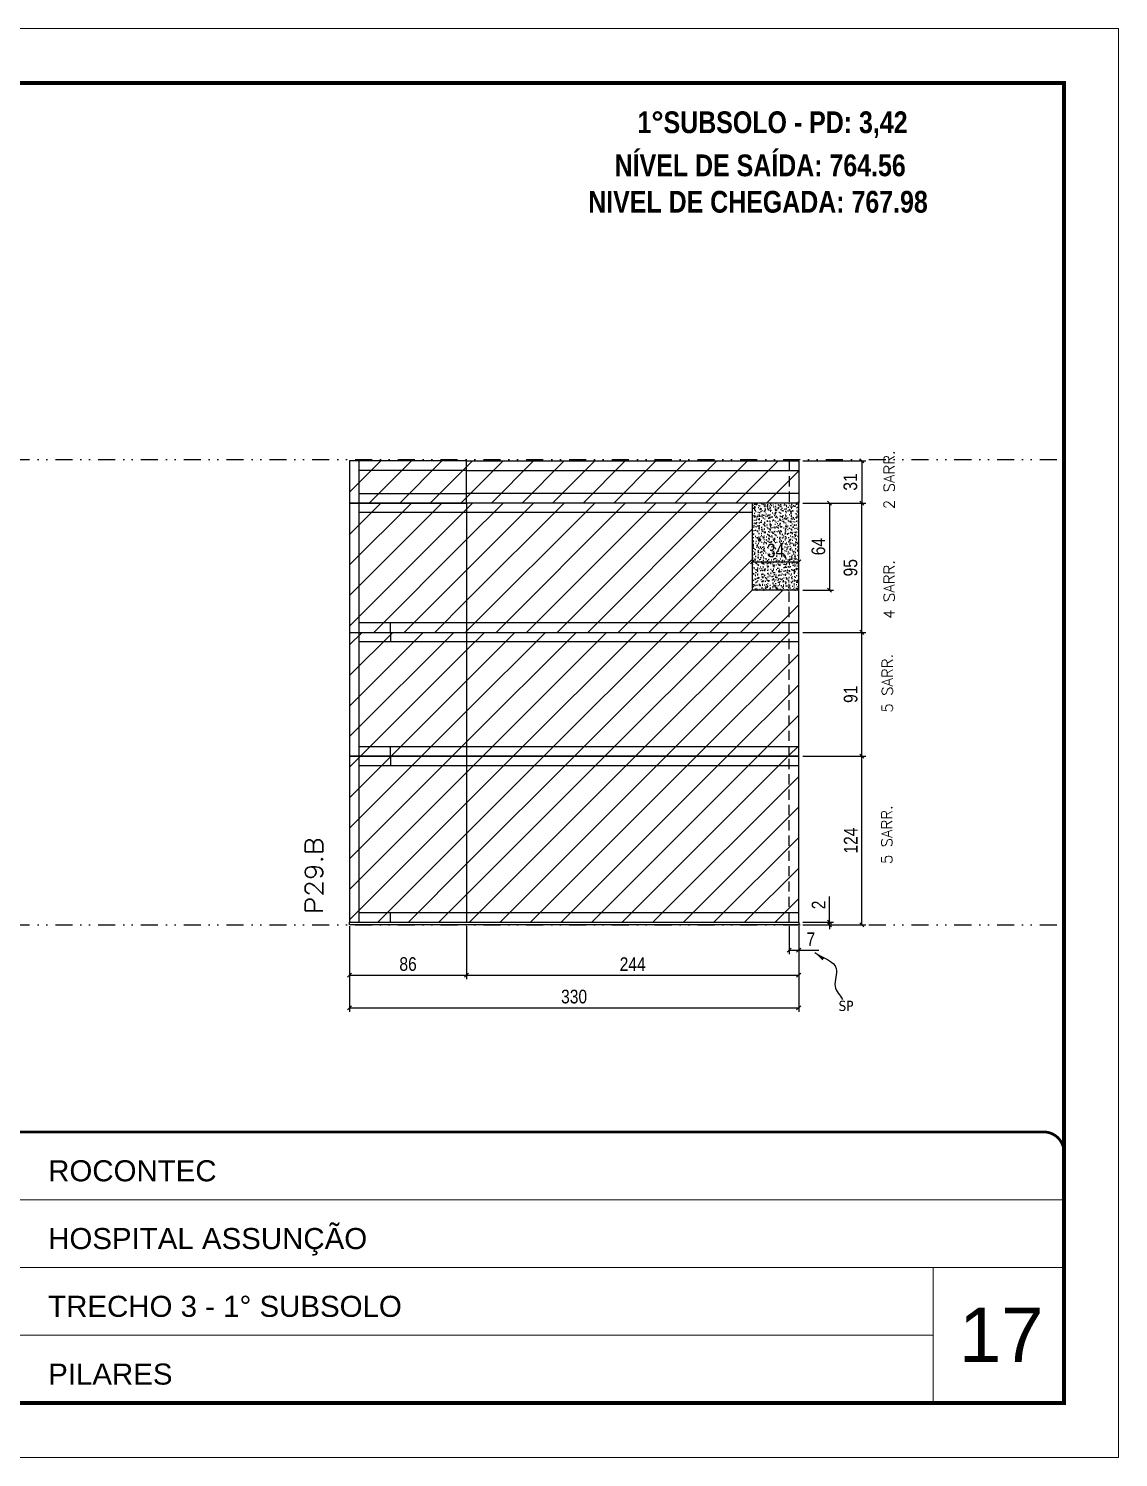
# Model space of a CAD drawing. Extents: x 2102 to 8383, y -13264 to 2718.
# Drawn here: x 2787 to 3587, y -2927 to -1877 of the extents above; entities that cross this region are included whole.
import ezdxf

# ---------------------------------------------------------------- set-up
doc = ezdxf.new("R2010")
doc.units = 0
for name, pattern in [('CONTINUO', [0]), ('DASHED', [0.75, 0.5, -0.25]), ('DIVIDE2', [0.625, 0.25, -0.125, 0, -0.125, 0, -0.125]), ('HIDDEN', [0.375, 0.25, -0.125])]:
    doc.linetypes.add(name, pattern=pattern)
for name, color, linetype, lineweight in [('CARIMBO', 255, 'Continuous', 9), ('Folhas', 255, 'Continuous', 9), ('Hachura', 251, 'Continuous', 9), ('SARRAFO DE PRESSAO', 251, 'DASHED', 9), ('Texto Seção', 7, 'Continuous', 15)]:
    doc.layers.add(name, color=color, linetype=linetype, lineweight=lineweight)
for name, color, linetype in [('COTA', 241, 'Continuous'), ('NOMENCLATURA', 7, 'Continuous'), ('Nível', 160, 'Continuous'), ('Painéis', 200, 'Continuous'), ('SARR_2.2x7', 40, 'Continuous'), ('Sarrafo de Pressão', 42, 'HIDDEN'), ('texto', 7, 'Continuous')]:
    doc.layers.add(name, color=color, linetype=linetype)
doc.styles.add('ARIAL', font='arial.ttf')
doc.styles.add('COTA TECNICA', font='techl___.ttf', dxfattribs={"height": 10})
doc.styles.add('COTA TECNICA-50', font='techl___.ttf', dxfattribs={"height": 10})
doc.styles.add('REGUA-120', font='ROMANS.shx', dxfattribs={"height": 15})
doc.styles.add('ROMANC', font='techb___.ttf', dxfattribs={"height": 2.5})
doc.styles.add('ROMANS', font='romans.shx')
doc.styles.get("Standard").update_dxf_attribs({"font": 'arial.ttf'})
doc.dimstyles.new('COTA PAINEL-50', dxfattribs={"dimtxt": 10, "dimasz": 3, "dimexe": 3, "dimexo": 3, "dimgap": 3, "dimtad": 1, "dimdec": 1, "dimzin": 12, "dimdsep": 46, "dimtxsty": 'COTA TECNICA-50', "dimblk1": 'OBLIQUE', "dimblk2": 'OBLIQUE', "dimsah": 1, "dimcen": 0.9, "dimclrd": 4, "dimclre": 4, "dimclrt": 240, "dimadec": 1, "dimazin": 3, "dimtfac": 1, "dimtdec": 1, "dimtmove": 0, "dimatfit": 3, "dimfxl": 1, "dimtolj": 1, "dimtzin": 12, "dimarcsym": 0})
doc.dimstyles.new('PAINEL', dxfattribs={"dimtxt": 10, "dimasz": 3, "dimexe": 3, "dimexo": 3, "dimgap": 3, "dimtad": 1, "dimdec": 1, "dimzin": 12, "dimdsep": 46, "dimtxsty": 'COTA TECNICA', "dimblk1": 'OBLIQUE', "dimblk2": 'OBLIQUE', "dimsah": 1, "dimcen": 0.9, "dimclrd": 4, "dimclre": 4, "dimclrt": 240, "dimadec": 1, "dimazin": 3, "dimtfac": 1, "dimtdec": 1, "dimtmove": 0, "dimatfit": 3, "dimfxl": 1, "dimtolj": 1, "dimtzin": 12, "dimarcsym": 0})
doc.dimstyles.get("Standard").update_dxf_attribs({"dimtxt": 0.18, "dimasz": 0.18, "dimexe": 0.18, "dimexo": 0.0625, "dimgap": 0.09, "dimtad": 0, "dimtih": 1, "dimtoh": 1, "dimdec": 4, "dimzin": 0, "dimdsep": 46, "dimtxsty": 'Standard', "dimcen": 0.09, "dimadec": 0, "dimazin": 0, "dimtfac": 1, "dimtdec": 4, "dimtofl": 0, "dimtmove": 0, "dimatfit": 3, "dimfxl": 1, "dimtolj": 1, "dimtzin": 0, "dimarcsym": 0})
pattern_1 = [(45, (-126918.716, -32553.603), (-11.2253202, 11.2253202), [])]
pattern_2 = [(45, (-126918.716, -32522.603), (-11.2253202, 11.2253202), [])]

# ---------------------------------------------------------------- blocks, each defined once
blk = doc.blocks.new('9999999999')
at = {"color": 30, "linetype": 'CONTINUO'}
for p, q in [((98564.6, 34379.6), (99584, 34379.6)), ((98564.6, 34329.8), (99488, 34329.8)), ((99584, 34329.8), (99488, 34329.8)), ((99488, 34329.8), (99488, 34230.2)), ((98564.6, 34280), (99488, 34280))]:
    blk.add_line(p, q, dxfattribs=at)
at = {"color": 30, "linetype": 'CONTINUO', "const_width": 2}
blk.add_lwpolyline([(99584, 34230.2), (99584, 34414.4, 0.414214), (99569, 34429.4), (98229, 34429.4, 0.414214), (98214, 34414.4), (98214, 34245.2, 0.414214), (98229, 34230.2), (99584, 34230.2)], format="xyb", dxfattribs=at)
at = {"layer": 'Folhas'}
blk.add_lwpolyline([(98139, 34190.2), (99624, 34190.2), (99624, 35240.2), (98139, 35240.2)], close=True, dxfattribs=at)
at = {"layer": 'Folhas', "color": 30, "const_width": 3}
blk.add_lwpolyline([(98214, 34230.2), (99584, 34230.2), (99584, 35200.2), (98214, 35200.2)], close=True, dxfattribs=at)
at = {"color": 7, "linetype": 'Continuous', "ltscale": 5, "style": 'ARIAL'}
for s, height, p in [('ROCONTEC', 15.48, (98837.7, 34393.1)), ('HOSPITAL ASSUNÇÃO', 15.483, (98837.7, 34343.3)), ('TRECHO 3 - 1° SUBSOLO', 15.483, (98837.7, 34293.5)), ('PILARES', 15.48, (98837.7, 34243.7))]:
    blk.add_text(s, height=height, dxfattribs=at).set_placement(p)
blk = doc.blocks.new('_Oblique')
at = {"color": 0, "linetype": 'ByBlock', "lineweight": -2}
blk.add_line((-0.5, -0.5), (0.5, 0.5), dxfattribs=at)
blk = doc.blocks.new('*D222')
at = {"layer": 'COTA', "color": 4, "lineweight": -2, "transparency": 16777216}
for p, q in [((3022.4, -2536.4), (3022.4, -2599.3)), ((3352.4, -2536.4), (3352.4, -2599.3)), ((3022.4, -2596.3), (3352.4, -2596.3))]:
    blk.add_line(p, q, dxfattribs=at)
at = {"layer": 'Defpoints', "color": 0, "transparency": 16777216}
for p in [(3022.4, -2533.4), (3352.4, -2533.4), (3352.4, -2596.3)]:
    blk.add_point(p, dxfattribs=at)
at = {"layer": 'COTA', "color": 4, "lineweight": -2, "transparency": 16777216, "xscale": 3, "yscale": 3, "zscale": 3, "rotation": 180}
blk.add_blockref('_Oblique', (3022.4, -2596.3), dxfattribs=at)
at = {"layer": 'COTA', "color": 4, "lineweight": -2, "transparency": 16777216, "xscale": 3, "yscale": 3, "zscale": 3}
blk.add_blockref('_Oblique', (3352.4, -2596.3), dxfattribs=at)
at = {"layer": 'COTA', "color": 240, "transparency": 16777216, "insert": (3187.4, -2588.1), "char_height": 10, "attachment_point": 5, "style": 'COTA TECNICA'}
blk.add_mtext('\\A1;330', dxfattribs=at)
blk = doc.blocks.new('*D223')
at = {"layer": 'COTA', "color": 4, "lineweight": -2, "transparency": 16777216}
for p, q in [((3345.4, -2536.4), (3345.4, -2556.9)), ((3352.4, -2538.4), (3352.4, -2556.9)), ((3345.4, -2553.9), (3352.4, -2553.9)), ((3352.4, -2553.9), (3367.2, -2553.9))]:
    blk.add_line(p, q, dxfattribs=at)
at = {"layer": 'Defpoints', "color": 0, "transparency": 16777216}
for p in [(3345.4, -2533.4), (3352.4, -2535.4), (3352.4, -2553.9)]:
    blk.add_point(p, dxfattribs=at)
at = {"layer": 'COTA', "color": 4, "lineweight": -2, "transparency": 16777216, "xscale": 3, "yscale": 3, "zscale": 3, "rotation": 180}
blk.add_blockref('_Oblique', (3345.4, -2553.9), dxfattribs=at)
at = {"layer": 'COTA', "color": 4, "lineweight": -2, "transparency": 16777216, "xscale": 3, "yscale": 3, "zscale": 3}
blk.add_blockref('_Oblique', (3352.4, -2553.9), dxfattribs=at)
at = {"layer": 'COTA', "color": 240, "transparency": 16777216, "insert": (3361.3, -2545.9), "char_height": 10, "attachment_point": 5, "style": 'COTA TECNICA-50'}
blk.add_mtext('\\A1;7', dxfattribs=at)
blk = doc.blocks.new('*D224')
at = {"layer": 'COTA', "color": 4, "lineweight": -2, "transparency": 16777216}
for p, q in [((3355.4, -2411.4), (3401.7, -2411.4)), ((3398.7, -2535.4), (3398.7, -2411.4)), ((3355.4, -2535.4), (3401.7, -2535.4))]:
    blk.add_line(p, q, dxfattribs=at)
at = {"layer": 'Defpoints', "color": 0, "transparency": 16777216}
for p in [(3352.4, -2411.4), (3398.7, -2411.4), (3352.4, -2535.4)]:
    blk.add_point(p, dxfattribs=at)
at = {"layer": 'COTA', "color": 4, "lineweight": -2, "transparency": 16777216, "xscale": 3, "yscale": 3, "zscale": 3}
for p, rotation in [((3398.7, -2411.4), 90), ((3398.7, -2535.4), 270)]:
    blk.add_blockref('_Oblique', p, dxfattribs=dict(at, rotation=rotation))
at = {"layer": 'COTA', "color": 240, "transparency": 16777216, "insert": (3390.6, -2473.4), "char_height": 10, "attachment_point": 5, "rotation": 90, "style": 'COTA TECNICA-50'}
blk.add_mtext('\\A1;124', dxfattribs=at)
blk = doc.blocks.new('*D225')
at = {"layer": 'COTA', "color": 4, "lineweight": -2, "transparency": 16777216}
for p, q in [((3375, -2533.4), (3375, -2514.6)), ((3355.4, -2533.4), (3378, -2533.4)), ((3355.4, -2535.4), (3378, -2535.4)), ((3375, -2535.4), (3375, -2533.4)), ((3375, -2535.4), (3375, -2538.4))]:
    blk.add_line(p, q, dxfattribs=at)
at = {"layer": 'Defpoints', "color": 0, "transparency": 16777216}
for p in [(3352.4, -2533.4), (3352.4, -2535.4), (3375, -2535.4)]:
    blk.add_point(p, dxfattribs=at)
at = {"layer": 'COTA', "color": 4, "lineweight": -2, "transparency": 16777216, "xscale": 3, "yscale": 3, "zscale": 3}
for p, rotation in [((3375, -2533.4), 270), ((3375, -2535.4), 90)]:
    blk.add_blockref('_Oblique', p, dxfattribs=dict(at, rotation=rotation))
at = {"layer": 'COTA', "color": 240, "transparency": 16777216, "insert": (3367, -2520.7), "char_height": 10, "attachment_point": 5, "rotation": 90, "style": 'COTA TECNICA-50'}
blk.add_mtext('\\A1;2', dxfattribs=at)
blk = doc.blocks.new('*D226')
at = {"layer": 'COTA', "color": 4, "linetype": 'ByBlock', "lineweight": -2, "transparency": 16777216}
for p, q in [((3355.4, -2320.4), (3401.7, -2320.4)), ((3398.7, -2411.4), (3398.7, -2320.4)), ((3355.4, -2411.4), (3401.7, -2411.4))]:
    blk.add_line(p, q, dxfattribs=at)
at = {"layer": 'Defpoints', "color": 0, "linetype": 'ByBlock', "transparency": 16777216}
for p in [(3352.4, -2320.4), (3398.7, -2320.4), (3352.4, -2411.4)]:
    blk.add_point(p, dxfattribs=at)
at = {"layer": 'COTA', "color": 4, "linetype": 'ByBlock', "lineweight": -2, "transparency": 16777216, "xscale": 3, "yscale": 3, "zscale": 3}
for p, rotation in [((3398.7, -2320.4), 90), ((3398.7, -2411.4), 270)]:
    blk.add_blockref('_Oblique', p, dxfattribs=dict(at, rotation=rotation))
at = {"layer": 'COTA', "color": 240, "linetype": 'ByBlock', "transparency": 16777216, "insert": (3390.6, -2365.9), "char_height": 10, "attachment_point": 5, "rotation": 90, "style": 'COTA TECNICA'}
blk.add_mtext('\\A1;91', dxfattribs=at)
blk = doc.blocks.new('*D227')
at = {"layer": 'COTA', "color": 4, "linetype": 'ByBlock', "lineweight": -2, "transparency": 16777216}
for p, q in [((3355.4, -2225.4), (3378, -2225.4)), ((3375, -2225.4), (3375, -2289.4)), ((3355.4, -2289.4), (3378, -2289.4))]:
    blk.add_line(p, q, dxfattribs=at)
at = {"layer": 'Defpoints', "color": 0, "linetype": 'ByBlock', "transparency": 16777216}
for p in [(3352.4, -2225.4), (3352.4, -2289.4), (3375, -2289.4)]:
    blk.add_point(p, dxfattribs=at)
at = {"layer": 'COTA', "color": 4, "linetype": 'ByBlock', "lineweight": -2, "transparency": 16777216, "xscale": 3, "yscale": 3, "zscale": 3}
for p, rotation in [((3375, -2225.4), 90), ((3375, -2289.4), 270)]:
    blk.add_blockref('_Oblique', p, dxfattribs=dict(at, rotation=rotation))
at = {"layer": 'COTA', "color": 240, "linetype": 'ByBlock', "transparency": 16777216, "insert": (3366.9, -2257.4), "char_height": 10, "attachment_point": 5, "rotation": 90, "style": 'COTA TECNICA'}
blk.add_mtext('\\A1;64', dxfattribs=at)
blk = doc.blocks.new('*D1023')
at = {"layer": 'COTA', "color": 4, "linetype": 'ByBlock', "lineweight": -2, "transparency": 16777216}
for p, q in [((3355.4, -2225.4), (3401.7, -2225.4)), ((3398.7, -2320.4), (3398.7, -2225.4)), ((3355.4, -2320.4), (3401.7, -2320.4))]:
    blk.add_line(p, q, dxfattribs=at)
at = {"layer": 'Defpoints', "color": 0, "linetype": 'ByBlock', "transparency": 16777216}
for p in [(3352.4, -2225.4), (3398.7, -2225.4), (3352.4, -2320.4)]:
    blk.add_point(p, dxfattribs=at)
at = {"layer": 'COTA', "color": 4, "linetype": 'ByBlock', "lineweight": -2, "transparency": 16777216, "xscale": 3, "yscale": 3, "zscale": 3}
for p, rotation in [((3398.7, -2225.4), 90), ((3398.7, -2320.4), 270)]:
    blk.add_blockref('_Oblique', p, dxfattribs=dict(at, rotation=rotation))
at = {"layer": 'COTA', "color": 240, "linetype": 'ByBlock', "transparency": 16777216, "insert": (3390.5, -2272.9), "char_height": 10, "attachment_point": 5, "rotation": 90, "style": 'COTA TECNICA'}
blk.add_mtext('\\A1;95', dxfattribs=at)
blk = doc.blocks.new('*D1024')
at = {"layer": 'COTA', "color": 4, "linetype": 'ByBlock', "lineweight": -2, "transparency": 16777216}
for p, q in [((3022.4, -2536.4), (3022.4, -2575.3)), ((3108.4, -2536.4), (3108.4, -2575.3)), ((3022.4, -2572.3), (3108.4, -2572.3))]:
    blk.add_line(p, q, dxfattribs=at)
at = {"layer": 'Defpoints', "color": 0, "linetype": 'ByBlock', "transparency": 16777216}
for p in [(3022.4, -2533.4), (3108.4, -2533.4), (3108.4, -2572.3)]:
    blk.add_point(p, dxfattribs=at)
at = {"layer": 'COTA', "color": 4, "linetype": 'ByBlock', "lineweight": -2, "transparency": 16777216, "xscale": 3, "yscale": 3, "zscale": 3, "rotation": 180}
blk.add_blockref('_Oblique', (3022.4, -2572.3), dxfattribs=at)
at = {"layer": 'COTA', "color": 4, "linetype": 'ByBlock', "lineweight": -2, "transparency": 16777216, "xscale": 3, "yscale": 3, "zscale": 3}
blk.add_blockref('_Oblique', (3108.4, -2572.3), dxfattribs=at)
at = {"layer": 'COTA', "color": 240, "linetype": 'ByBlock', "transparency": 16777216, "insert": (3065.4, -2564.2), "char_height": 10, "attachment_point": 5, "style": 'COTA TECNICA'}
blk.add_mtext('\\A1;86', dxfattribs=at)
blk = doc.blocks.new('*D1025')
at = {"layer": 'COTA', "color": 4, "linetype": 'ByBlock', "lineweight": -2, "transparency": 16777216}
for p, q in [((3108.4, -2536.4), (3108.4, -2575.3)), ((3352.4, -2536.4), (3352.4, -2575.3)), ((3108.4, -2572.3), (3352.4, -2572.3))]:
    blk.add_line(p, q, dxfattribs=at)
at = {"layer": 'Defpoints', "color": 0, "linetype": 'ByBlock', "transparency": 16777216}
for p in [(3108.4, -2533.4), (3352.4, -2533.4), (3352.4, -2572.3)]:
    blk.add_point(p, dxfattribs=at)
at = {"layer": 'COTA', "color": 4, "linetype": 'ByBlock', "lineweight": -2, "transparency": 16777216, "xscale": 3, "yscale": 3, "zscale": 3, "rotation": 180}
blk.add_blockref('_Oblique', (3108.4, -2572.3), dxfattribs=at)
at = {"layer": 'COTA', "color": 4, "linetype": 'ByBlock', "lineweight": -2, "transparency": 16777216, "xscale": 3, "yscale": 3, "zscale": 3}
blk.add_blockref('_Oblique', (3352.4, -2572.3), dxfattribs=at)
at = {"layer": 'COTA', "color": 240, "linetype": 'ByBlock', "transparency": 16777216, "insert": (3230.4, -2564.2), "char_height": 10, "attachment_point": 5, "style": 'COTA TECNICA'}
blk.add_mtext('\\A1;244', dxfattribs=at)
blk = doc.blocks.new('*D999')
at = {"layer": 'COTA', "color": 4, "linetype": 'ByBlock', "lineweight": -2, "transparency": 16777216}
for p, q in [((3318.4, -2286.4), (3318.4, -2265.5)), ((3352.4, -2286.4), (3352.4, -2265.5)), ((3318.4, -2268.5), (3352.4, -2268.5))]:
    blk.add_line(p, q, dxfattribs=at)
at = {"layer": 'Defpoints', "color": 0, "linetype": 'ByBlock', "transparency": 16777216}
for p in [(3352.4, -2268.5), (3318.4, -2289.4), (3352.4, -2289.4)]:
    blk.add_point(p, dxfattribs=at)
at = {"layer": 'COTA', "color": 4, "linetype": 'ByBlock', "lineweight": -2, "transparency": 16777216, "xscale": 3, "yscale": 3, "zscale": 3, "rotation": 180}
blk.add_blockref('_Oblique', (3318.4, -2268.5), dxfattribs=at)
at = {"layer": 'COTA', "color": 4, "linetype": 'ByBlock', "lineweight": -2, "transparency": 16777216, "xscale": 3, "yscale": 3, "zscale": 3}
blk.add_blockref('_Oblique', (3352.4, -2268.5), dxfattribs=at)
at = {"layer": 'COTA', "color": 240, "linetype": 'ByBlock', "transparency": 16777216, "insert": (3335.4, -2260.3), "char_height": 10, "attachment_point": 5, "style": 'COTA TECNICA'}
blk.add_mtext('\\A1;34', dxfattribs=at)
blk = doc.blocks.new('*D1001')
at = {"layer": 'COTA', "color": 4, "linetype": 'ByBlock', "lineweight": -2, "transparency": 16777216}
for p, q in [((3355.4, -2194.4), (3401.7, -2194.4)), ((3398.7, -2194.4), (3398.7, -2225.4)), ((3355.4, -2225.4), (3401.7, -2225.4))]:
    blk.add_line(p, q, dxfattribs=at)
at = {"layer": 'Defpoints', "color": 0, "linetype": 'ByBlock', "transparency": 16777216}
for p in [(3352.4, -2194.4), (3352.4, -2225.4), (3398.7, -2225.4)]:
    blk.add_point(p, dxfattribs=at)
at = {"layer": 'COTA', "color": 4, "linetype": 'ByBlock', "lineweight": -2, "transparency": 16777216, "xscale": 3, "yscale": 3, "zscale": 3}
for p, rotation in [((3398.7, -2194.4), 90), ((3398.7, -2225.4), 270)]:
    blk.add_blockref('_Oblique', p, dxfattribs=dict(at, rotation=rotation))
at = {"layer": 'COTA', "color": 240, "linetype": 'ByBlock', "transparency": 16777216, "insert": (3390.4, -2209.9), "char_height": 10, "attachment_point": 5, "rotation": 90, "style": 'COTA TECNICA'}
blk.add_mtext('\\A1;31', dxfattribs=at)

msp = doc.modelspace()

# ---------------------------------------------------------------- hatches: boundary and pattern name
at = {"layer": 'COTA', "linetype": 'ByBlock'}
h = msp.add_hatch(dxfattribs=at)
h.set_pattern_fill('AR-CONC', color=256, scale=0.03)
h.set_pattern_definition([(50, (-126918.716, -32553.6026), (5.46554007, -0.47817257), [0.5715, -6.2865]), (355, (-126918.716, -32553.6026), (-1.05730264, 5.73170536), [0.4572, -5.02921753]), (100.4514447, (-126918.2604, -32553.6424), (4.40823741, 5.25353256), [0.48570026, -5.34270734]), (46.1842, (-126918.716, -32552.0786), (8.13237123, -1.26126984), [0.85725, -9.42975]), (96.6355576, (-126918.038, -32552.184), (7.122124, 7.42278374), [0.7285507, -8.01406824]), (351.184151, (-126918.716, -32552.079), (7.122124, 7.42278374), [0.685799, -7.54379196]), (21, (-126917.954, -32552.4596), (4.54843174, -3.06795595), [0.5715, -6.2865]), (326, (-126917.954, -32552.4596), (1.85406085, 5.52563898), [0.4572, -5.0292]), (71.451445, (-126917.575, -32552.715), (6.40249258, 2.45768307), [0.48570026, -5.34269813]), (37.5, (-126918.7158, -32553.6026), (0.092658098, 2.536651166), [0, -4.96824, 0, -5.1054, 0, -5.04825]), (7.5, (-126918.7158, -32553.6026), (2.004589875, 3.005417245), [0, -2.91084, 0, -4.85394, 0, -1.92405]), (327.5, (-126920.415, -32553.6026), (4.067717855, -0.17186232), [0, -1.905, 0, -5.9436, 0, -7.8867]), (317.5, (-126921.177, -32553.6026), (4.44387544, 0.76279473), [0, -2.4765, 0, -3.94716, 0, -5.6007])])
h.paths.add_polyline_path([(3352.43, -2225.41), (3318.43, -2225.41), (3318.43, -2289.41), (3352.43, -2289.41)])
h.paths.add_polyline_path([(3324.64, -2269.98), (3346.53, -2269.98), (3346.53, -2249.39), (3324.64, -2249.39)], flags=24)
at = {"layer": 'Hachura', "linetype": 'ByBlock'}
h = msp.add_hatch(dxfattribs=at)
h.set_pattern_fill('ANSI31', color=256, scale=5)
h.set_pattern_definition(pattern_2)
h.paths.add_polyline_path([(3108.43, -2194.41), (3022.43, -2194.41), (3022.43, -2225.41), (3108.43, -2225.41)])
h = msp.add_hatch(dxfattribs=at)
h.set_pattern_fill('ANSI31', color=256, scale=5)
h.set_pattern_definition(pattern_2)
h.paths.add_polyline_path([(3352.43, -2194.41), (3108.43, -2194.41), (3108.43, -2225.41), (3352.43, -2225.41)])
h = msp.add_hatch(dxfattribs=at)
h.set_pattern_fill('ANSI31', color=256, scale=5)
h.set_pattern_definition(pattern_1)
h.paths.add_polyline_path([(3108.43, -2320.41), (3108.43, -2225.41), (3022.43, -2225.41), (3022.43, -2320.41)])
h = msp.add_hatch(dxfattribs=at)
h.set_pattern_fill('ANSI31', color=256, scale=5)
h.set_pattern_definition(pattern_1)
h.paths.add_polyline_path([(3352.43, -2320.41), (3352.43, -2289.41), (3318.43, -2289.41), (3318.43, -2225.41), (3108.43, -2225.41), (3108.43, -2320.41)])
h = msp.add_hatch(dxfattribs=at)
h.set_pattern_fill('ANSI31', color=256, scale=5)
h.set_pattern_definition(pattern_2)
h.paths.add_polyline_path([(3022.43, -2320.41), (3022.43, -2411.41), (3108.43, -2411.41), (3108.43, -2320.41)])
h = msp.add_hatch(dxfattribs=at)
h.set_pattern_fill('ANSI31', color=256, scale=5)
h.set_pattern_definition(pattern_2)
h.paths.add_polyline_path([(3108.43, -2320.41), (3108.43, -2411.41), (3352.43, -2411.41), (3352.43, -2320.41)])
h = msp.add_hatch(dxfattribs=at)
h.set_pattern_fill('ANSI31', color=256, scale=5)
h.set_pattern_definition(pattern_2)
h.paths.add_polyline_path([(3108.43, -2411.41), (3022.43, -2411.41), (3022.43, -2533.41), (3108.43, -2533.41)])
h = msp.add_hatch(dxfattribs=at)
h.set_pattern_fill('ANSI31', color=256, scale=5)
h.set_pattern_definition(pattern_2)
h.paths.add_polyline_path([(3108.43, -2411.41), (3108.43, -2533.41), (3352.43, -2533.41), (3352.43, -2411.41)])

# ---------------------------------------------------------------- linework, layer by layer
at = {"layer": 'COTA', "linetype": 'ByBlock'}
for p, q in [((3045.43, -2225.41), (3022.43, -2225.41)), ((3022.43, -2225.41), (3022.43, -2225.41)), ((3352.43, -2225.41), (3318.43, -2225.41)), ((3352.43, -2289.41), (3352.43, -2225.41))]:
    msp.add_line(p, q, dxfattribs=at)
at = {"layer": 'Nível', "color": 4, "linetype": 'DIVIDE2', "ltscale": 50}
for p, q in [((2177.28, -2193.41), (3547.28, -2193.41)), ((2177.28, -2535.41), (3547.28, -2535.41))]:
    msp.add_line(p, q, dxfattribs=at)
at = {"layer": 'Painéis', "linetype": 'ByBlock'}
for p, q in [((3108.43, -2194.41), (3022.43, -2194.41)), ((3022.43, -2194.41), (3022.43, -2225.41)), ((3108.43, -2225.41), (3108.43, -2194.41)), ((3108.43, -2194.41), (3352.43, -2194.41)), ((3108.43, -2225.41), (3108.43, -2194.41)), ((3352.43, -2194.41), (3352.43, -2225.41)), ((3022.43, -2225.41), (3108.43, -2225.41)), ((3352.43, -2225.41), (3108.43, -2225.41))]:
    msp.add_line(p, q, dxfattribs=at)
at = {"layer": 'Painéis'}
for p, q in [((3045.43, -2225.41), (3022.43, -2225.41)), ((3022.43, -2225.41), (3022.43, -2411.41)), ((3318.43, -2225.41), (3045.43, -2225.41)), ((3108.43, -2225.41), (3108.43, -2533.41)), ((3318.43, -2289.41), (3318.43, -2225.41)), ((3352.43, -2289.41), (3318.43, -2289.41)), ((3352.43, -2411.41), (3352.43, -2289.41)), ((3022.43, -2320.41), (3352.43, -2320.41)), ((3352.43, -2411.41), (3022.43, -2411.41)), ((3022.43, -2411.41), (3022.43, -2533.41)), ((3022.43, -2411.41), (3352.43, -2411.41)), ((3352.43, -2533.41), (3352.43, -2411.41)), ((3022.43, -2533.41), (3352.43, -2533.41))]:
    msp.add_line(p, q, dxfattribs=at)
msp.add_lwpolyline([(3022.43, -2533.41), (3352.43, -2533.41), (3352.43, -2535.41), (3022.43, -2535.41)], close=True, dxfattribs=at)
at = {"layer": 'SARR_2.2x7'}
for p, q in [((3029.43, -2320.41), (3029.43, -2194.41)), ((3108.43, -2201.41), (3029.43, -2201.41)), ((3108.43, -2201.41), (3352.43, -2201.41)), ((3029.43, -2218.41), (3108.43, -2218.41)), ((3352.43, -2218.41), (3108.43, -2218.41)), ((3318.43, -2232.41), (3029.43, -2232.41)), ((3052.43, -2313.41), (3029.43, -2313.41)), ((3029.43, -2411.41), (3029.43, -2320.41)), ((3052.43, -2320.41), (3052.43, -2313.41)), ((3352.43, -2313.41), (3052.43, -2313.41)), ((3052.43, -2320.41), (3052.43, -2327.41)), ((3052.43, -2327.41), (3029.43, -2327.41)), ((3352.43, -2327.41), (3052.43, -2327.41)), ((3052.43, -2404.41), (3029.43, -2404.41)), ((3052.43, -2411.41), (3052.43, -2404.41)), ((3352.43, -2404.41), (3052.43, -2404.41)), ((3029.43, -2533.41), (3029.43, -2411.41)), ((3052.43, -2411.41), (3052.43, -2418.41)), ((3052.43, -2418.41), (3029.43, -2418.41)), ((3352.43, -2418.41), (3052.43, -2418.41)), ((3052.43, -2526.41), (3029.43, -2526.41)), ((3052.43, -2533.41), (3052.43, -2526.41)), ((3352.43, -2526.41), (3052.43, -2526.41))]:
    msp.add_line(p, q, dxfattribs=at)
at = {"layer": 'Sarrafo de Pressão', "ltscale": 30}
for p, q in [((3345.43, -2194.41), (3345.43, -2225.41)), ((3345.43, -2320.41), (3345.43, -2289.41)), ((3345.43, -2411.41), (3345.43, -2320.41)), ((3345.43, -2533.41), (3345.43, -2411.41))]:
    msp.add_line(p, q, dxfattribs=at)

# ---------------------------------------------------------------- block references
at = {"layer": 'SARRAFO DE PRESSAO', "color": 6, "linetype": 'ByBlock'}
msp.add_blockref('9999999999', (-96036.69, -37116.9), dxfattribs=at)

# ---------------------------------------------------------------- texts
at = {"layer": 'CARIMBO', "style": 'ARIAL'}
msp.add_text('17', height=40, dxfattribs=at).set_placement((3470.14, -2856.55))
at = {"layer": 'NOMENCLATURA', "color": 2, "linetype": 'ByBlock', "style": 'ROMANC'}
for s, p in [('1°SUBSOLO - PD: 3,42', (3234, -1953.54)), ('NÍVEL DE SAÍDA: 764.56', (3217.19, -1985.21)), ('NIVEL DE CHEGADA: 767.98', (3197.76, -2011.97))]:
    msp.add_text(s, height=16, dxfattribs=at).set_placement(p)
at = {"layer": 'texto', "color": 0, "insert": (3387.2, -2594.91), "char_height": 7.5, "attachment_point": 5}
msp.add_mtext('{\\fTahoma|b0|i0|c0|p34;\\C4;SP}', dxfattribs=at)
at = {"layer": 'Texto Seção', "linetype": 'Continuous', "style": 'ROMANS'}
for s, p in [('2 SARR.', (3422.87, -2229.87)), ('4 SARR.', (3422.87, -2310.48)), ('5 SARR.', (3421.56, -2379.39)), ('5 SARR.', (3421.15, -2490.7))]:
    msp.add_text(s, height=8, rotation=90, dxfattribs=at).set_placement(p)
at = {"layer": 'Texto Seção', "style": 'REGUA-120', "width": 1.1}
msp.add_text('P29.B', height=13, rotation=90, dxfattribs=at).set_placement((3002.8, -2527.52))

# ---------------------------------------------------------------- dimensions: what is measured, and where the dimension line sits
at = {"layer": 'COTA', "linetype": 'ByBlock'}
for p1, picture, middle in [((3352.43, -2194.41), '*D1001', (3390.45, -2209.91)), ((3352.43, -2320.41), '*D1023', (3390.53, -2272.91))]:
    dim = msp.add_linear_dim(base=(3398.67, -2225.41), p1=p1, p2=(3352.43, -2225.41), angle=90, dimstyle='PAINEL', dxfattribs=at)
    dim.commit()
    dim.dimension.update_dxf_attribs({"geometry": picture, "text_midpoint": middle})
dim = msp.add_linear_dim(base=(3374.95, -2289.41), p1=(3352.43, -2225.41), p2=(3352.43, -2289.41), angle=90, dimstyle='PAINEL', dxfattribs=at)
dim.commit()
dim.dimension.update_dxf_attribs({"geometry": '*D227', "text_midpoint": (3374.95, -2257.41), "dimtype": 160})
for base, p1, p2, picture, middle in [((3352.43, -2268.49), (3318.43, -2289.41), (3352.43, -2289.41), '*D999', (3335.43, -2260.27)), ((3108.43, -2572.31), (3022.43, -2533.41), (3108.43, -2533.41), '*D1024', (3065.43, -2564.19))]:
    dim = msp.add_linear_dim(base=base, p1=p1, p2=p2, dimstyle='PAINEL', dxfattribs=at)
    dim.commit()
    dim.dimension.update_dxf_attribs({"geometry": picture, "text_midpoint": middle})
dim = msp.add_linear_dim(base=(3398.67, -2320.41), p1=(3352.43, -2411.41), p2=(3352.43, -2320.41), angle=90, dimstyle='PAINEL', override={"dimtmove": 1}, dxfattribs=at)
dim.commit()
dim.dimension.update_dxf_attribs({"geometry": '*D226', "text_midpoint": (3390.58, -2365.91)})
at = {"layer": 'COTA'}
dim = msp.add_linear_dim(base=(3398.67, -2411.41), p1=(3352.43, -2535.41), p2=(3352.43, -2411.41), angle=90, dimstyle='COTA PAINEL-50', dxfattribs=at)
dim.commit()
dim.dimension.update_dxf_attribs({"geometry": '*D224', "text_midpoint": (3390.59, -2473.41)})
dim = msp.add_linear_dim(base=(3374.95, -2535.41), p1=(3352.43, -2533.41), p2=(3352.43, -2535.41), angle=90, dimstyle='COTA PAINEL-50', dxfattribs=at)
dim.commit()
dim.dimension.update_dxf_attribs({"geometry": '*D225', "text_midpoint": (3374.95, -2520.67), "dimtype": 160})
dim = msp.add_linear_dim(base=(3352.43, -2596.34), p1=(3022.43, -2533.41), p2=(3352.43, -2533.41), dimstyle='PAINEL', override={"dimarcsym": 2}, dxfattribs=at)
dim.commit()
dim.dimension.update_dxf_attribs({"geometry": '*D222', "text_midpoint": (3187.43, -2588.12)})
at = {"layer": 'COTA', "linetype": 'ByBlock'}
dim = msp.add_linear_dim(base=(3352.43, -2572.31), p1=(3108.43, -2533.41), p2=(3352.43, -2533.41), dimstyle='PAINEL', override={"dimtmove": 1}, dxfattribs=at)
dim.commit()
dim.dimension.update_dxf_attribs({"geometry": '*D1025', "text_midpoint": (3230.43, -2564.24)})
at = {"layer": 'COTA'}
dim = msp.add_linear_dim(base=(3352.43, -2553.92), p1=(3345.43, -2533.41), p2=(3352.43, -2535.41), dimstyle='COTA PAINEL-50', dxfattribs=at)
dim.commit()
dim.dimension.update_dxf_attribs({"geometry": '*D223', "text_midpoint": (3361.29, -2545.85)})

# ---------------------------------------------------------------- leaders
at = {"layer": 'COTA', "path_type": 1}
msp.add_leader([(3364.26, -2555.6), (3380.04, -2567.43), (3379.12, -2580.44), (3384.67, -2590.22)], dimstyle='Standard', override={"dimasz": 8}, dxfattribs=at)

doc.saveas('drawing.dxf')
